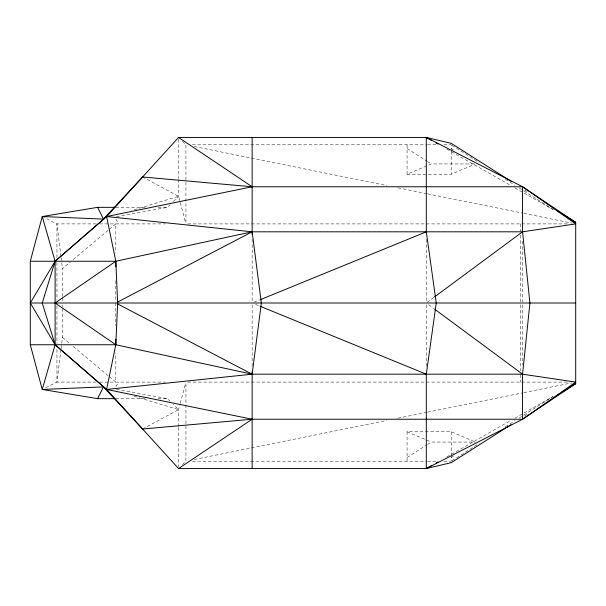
<?xml version="1.0" encoding="UTF-8"?>
<svg xmlns="http://www.w3.org/2000/svg" width="606" height="606" viewBox="0 0 606 606"><rect width="100%" height="100%" fill="white"/><g stroke="black" fill="none" stroke-linecap="round" stroke-linejoin="round"><path stroke-width="0.45" stroke-dasharray="3.03 2.27" d="M60.971 349.503L56.949 382.098L43.867 388.643M61.085 348.571L62.471 337.398L62.471 307.651M178.565 426.548L178.565 409.694L180.012 404.263M180.255 403.354L185.701 382.947M115.89 386.772L118.511 382.098M116.45 216.728L167.529 207.343L170.127 204.745M173.377 201.503L178.565 196.306L178.565 179.452M182.429 464.696L185.928 461.204L185.928 382.098M62.471 296.493L62.471 268.602L70.394 261.959M73.281 259.542L108.603 229.939M109.322 229.333L115.814 223.902L115.814 253.088M427.071 302.439L433.888 297.394M407.065 457.492L426.639 445.054M427.419 444.562L431.336 442.069L475.483 442.069M451.212 457.492L453.561 456M452.008 460.696L479.141 443.456M505.48 426.722L515.055 420.64M519.039 418.102L523.031 415.565M523.834 415.057L553.354 396.301M524.629 416.027L527.818 413.996M446.827 456.886L510.858 420.466M514.956 418.125L552.717 396.65M142.592 429.01L178.565 409.694L173.377 404.497M407.065 144.796L407.065 174.233L431.336 163.931L475.483 163.931M407.065 174.233L451.212 174.233L474.619 164.294M253.899 302.288L259.148 300.137M134.221 209.774L178.565 196.306L180.012 201.737M194.261 459.507L386.833 420.428M397.937 418.178L426.639 412.353M427.571 412.163L522.925 392.809M523.857 392.62L571.996 382.856M192.375 144.796L426.548 144.796M427.472 144.796L438.176 144.796M444.031 144.796L451.212 144.796L451.212 150.076M115.663 207.343L145.841 207.343M158.098 207.343L167.529 207.343M96.195 223.902L56.949 223.902L43.867 217.357M99.634 223.902L165.362 223.902M187.815 223.902L567.284 223.902M96.195 382.098L56.949 382.098L56.949 348.352M99.634 382.098L165.362 382.098M187.815 382.098L567.284 382.098M115.663 398.657L145.841 398.657M158.098 398.657L167.529 398.657L170.127 401.255M407.065 461.204L407.065 431.767L451.212 431.767L474.619 441.706M192.375 461.204L426.548 461.204M427.472 461.204L438.176 461.204M444.031 461.204L451.212 461.204L451.212 455.924M116.45 389.272L167.529 398.657M194.261 146.493L386.833 185.572M397.937 187.822L426.639 193.647M427.571 193.837L522.925 213.191M523.857 213.38L571.996 223.144M134.221 396.226L178.565 409.694M255.649 304.432L259.148 305.863M407.065 431.767L431.336 442.069M142.592 176.99L178.565 196.306M446.827 149.114L510.858 185.534M514.956 187.875L552.717 209.35M524.629 189.973L527.818 192.004M452.008 145.304L479.141 162.544M505.48 179.278L515.055 185.36M519.039 187.898L523.031 190.435M523.834 190.943L553.354 209.699M451.212 148.508L453.561 150M407.065 148.508L426.639 160.946M427.419 161.438L431.336 163.931M428.586 304.682L433.888 308.605M62.471 337.398L70.394 344.041M73.281 346.458L108.603 376.061M109.322 376.667L115.814 382.098L115.814 352.912M182.429 141.304L185.928 144.796L185.928 223.902M115.89 219.228L118.511 223.902M180.255 202.646L185.701 223.053M60.971 256.497L56.949 223.902L56.949 257.648M61.085 257.429L62.471 268.602M522.561 241.18L522.561 302.061M522.561 304.871L522.561 364.82M520.516 223.902L520.516 231.431M520.516 235.196L520.516 302.061M520.516 304.886L520.516 370.804M520.516 374.569L520.516 382.098M451.212 151.265L451.212 174.233M451.212 431.767L451.212 454.735M426.306 239.309L426.306 302.061M426.306 304.871L426.306 366.691M252.149 239.309L252.149 302.061M252.149 304.871L252.149 366.691M178.565 139.282L178.565 178.512M178.565 427.488L178.565 466.718M115.814 280.729L115.814 302.076M115.814 303L115.814 325.27M62.471 297.425L62.471 302.068M62.471 304.856L62.471 306.719M56.949 262.375L56.949 300.167M56.949 305.833L56.949 343.625"/><path stroke-width="0.91" d="M511.063 181.353L451.212 143.327L426.306 137.441L426.306 231.81L436.244 303L426.306 374.19L426.306 468.559L522.561 419.231L522.561 374.19L529.917 303L522.561 231.81L522.561 186.769L426.306 137.441L178.565 137.441L106.618 216.539L55.108 261.247L30.3 303L55.108 344.753L106.618 389.461L178.565 468.559L426.306 468.559L451.212 462.673L511.063 424.647M178.565 137.441L252.149 186.769L106.618 216.539L115.814 261.247L117.655 303L115.814 344.753L106.618 389.461L252.149 374.19L261.345 303L252.149 231.81L106.618 216.539L55.108 261.247L42.231 303L55.108 344.753L106.618 389.461L252.149 419.231L522.561 419.231L575.7 383.575L575.7 222.425L522.561 186.769L252.149 186.769L142.592 176.99L103.452 219.122L42.231 216.539L30.3 261.247L30.3 344.753L42.231 389.461L97.627 398.657L114.769 398.657M97.627 398.657L103.452 386.878L142.592 429.01L252.149 419.231L178.565 468.559M434.646 296.834L522.561 231.81L575.7 223.902L522.561 186.769M522.561 419.231L575.7 382.098L522.561 374.19L252.149 374.19L115.814 344.753L30.3 344.753M556.55 395.741L558.944 394.218M561.338 392.696L575.7 383.575L569.132 387.31M426.306 468.559L431.237 465.756M436.161 462.954L437.805 462.022M117.488 302.129L252.149 231.81L522.561 231.81M260.027 299.781L426.306 231.81M252.149 231.81L115.814 261.247L30.3 261.247M114.769 207.343L97.627 207.343L42.231 216.539L55.108 261.247L55.108 344.753L42.231 389.461L103.452 386.878M30.3 303L575.7 303M260.027 306.219L426.306 374.19M117.488 303.871L252.149 374.19M426.306 137.441L431.237 140.244M436.161 143.046L437.805 143.978M569.132 218.69L575.7 222.425L561.338 213.304M556.55 210.259L558.944 211.782M434.646 309.166L522.561 374.19M97.627 207.343L103.452 219.122M252.149 137.441L252.149 234.62M252.149 371.38L252.149 468.559M115.814 266.814L115.814 261.247L55.108 303L115.814 344.753L115.814 339.186"/></g></svg>
